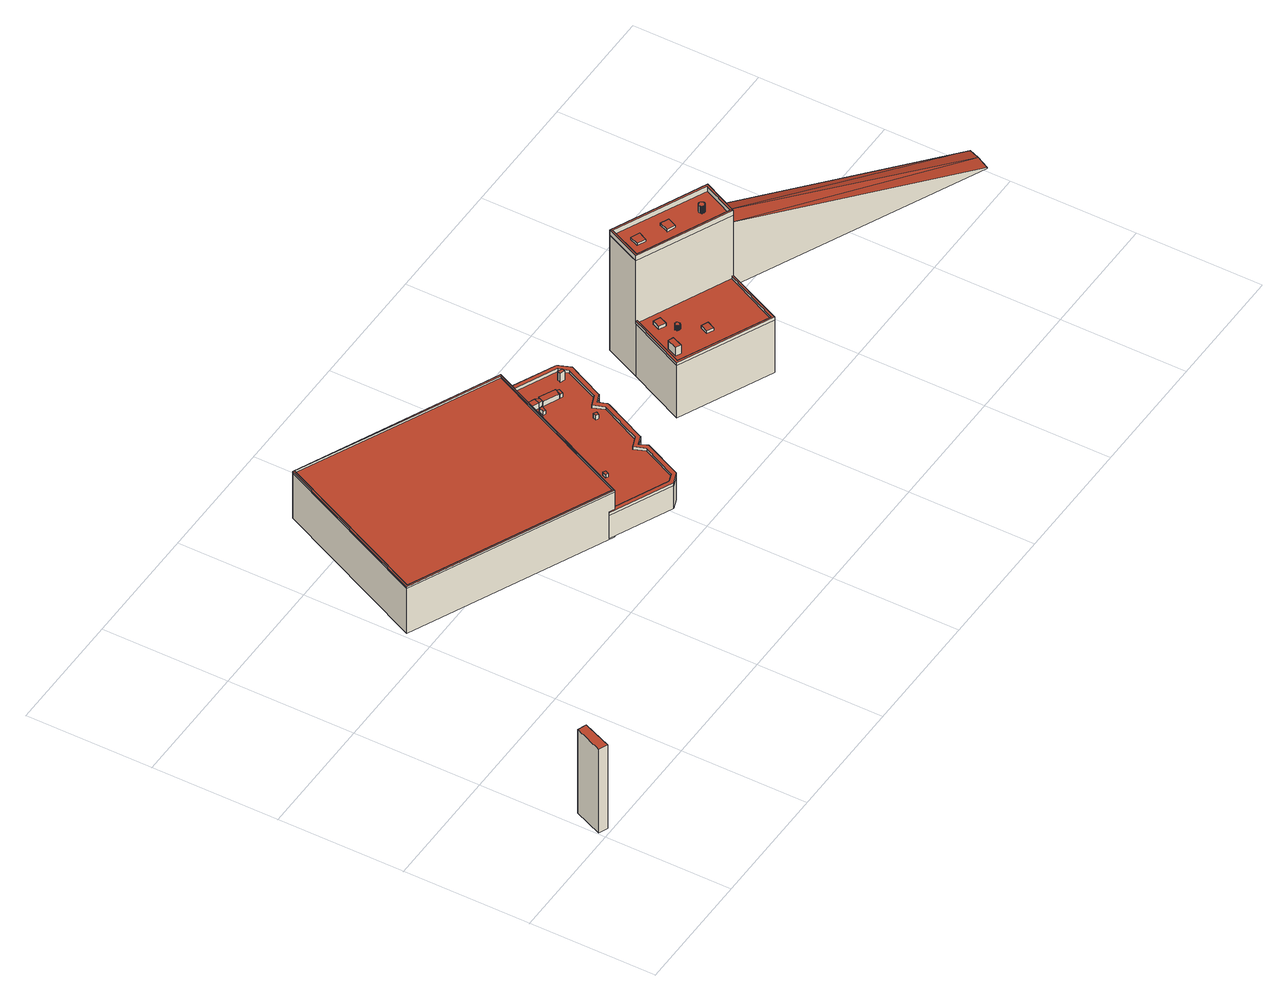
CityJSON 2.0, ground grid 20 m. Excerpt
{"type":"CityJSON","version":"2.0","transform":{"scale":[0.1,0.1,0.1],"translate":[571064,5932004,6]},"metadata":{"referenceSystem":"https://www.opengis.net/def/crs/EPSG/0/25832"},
"CityObjects":{
"building1":{"type":"Building","attributes":{"Grundfläche 2D":"7.445509","Grundhöhe NN":"6.038"},"geometry":[{"type":"Solid","lod":"3","boundaries":[[[[0,1,2,3]],[[4,5,3,2]],[[5,6,0,3]],[[6,7,1,0]],[[7,4,2,1]],[[7,6,5,4]]]],"semantics":{"surfaces":[{"type":"RoofSurface"},{"type":"WallSurface"},{"type":"GroundSurface"}],"values":[[0,1,1,1,1,2]]}}]},
"building2":{"type":"Building","attributes":{"Grundfläche 2D":"949.066733","Grundhöhe NN":"6.263"},"geometry":[{"type":"Solid","lod":"3","boundaries":[[[[8,9,10,11,12,13]],[[9,8,14,12,11,15]],[[16,17,18,19]],[[19,18,10,9]],[[18,17,11,10]],[[20,21,13,12]],[[21,22,8,13]],[[22,23,14,8]],[[23,20,12,14]],[[17,16,15,11]],[[9,15,16,19]],[[23,22,24,25]],[[20,23,25,26]],[[21,20,26,27]],[[22,21,27,24]],[[25,24,27,26]]]],"semantics":{"surfaces":[{"type":"RoofSurface"},{"type":"WallSurface"},{"type":"GroundSurface"}],"values":[[0,0,0,1,1,1,1,1,1,1,1,1,1,1,1,2]]}}]},
"building3":{"type":"Building","attributes":{"Grundfläche 2D":"304.745708","Grundhöhe NN":"6.768"},"children":["building3-1","building3-2","building3-3","building3-4","building3-5","building3-6","building3-7","building3-8"],"geometry":[{"type":"Solid","lod":"3","boundaries":[[[[28,29,30,31,32,33,34,35,36,37,38,39,40,41,42,43,44,45,46,47,48,49,50,51,52,53,54,55,56,57,58,59,60,61,62,63]],[[64,65,66,67,68,69,70,71,72,73,74,75,76]],[[66,77,41,40]],[[77,78,42,41]],[[78,79,43,42]],[[79,80,44,43]],[[80,81,82,46,45,44]],[[82,83,47,46]],[[83,84,48,47]],[[84,85,49,48]],[[85,86,87,88,52,51,50,49]],[[88,89,90,54,53,52]],[[90,91,55,54]],[[91,92,93,57,56,55]],[[93,94,95,59,58,57]],[[95,96,97,61,60,59]],[[97,98,62,61]],[[98,99,63,62]],[[99,65,28,63]],[[29,28,65,64]],[[30,29,64,76]],[[31,30,76,75]],[[75,74,32,31]],[[74,73,33,32]],[[34,33,73,72]],[[70,36,35,34,72,71]],[[70,69,37,36]],[[38,37,69,68]],[[39,38,68,67]],[[67,66,40,39]],[[98,97,100,101]],[[99,98,101,102]],[[77,66,65,99,102,103]],[[78,77,103,104]],[[79,78,104,105]],[[80,79,105,106]],[[107,82,81,80,106,108]],[[83,82,107,109]],[[84,83,109,110]],[[85,84,110,111]],[[112,113,88,87,86,85,111,114]],[[115,90,89,88,113,116]],[[91,90,115,117]],[[118,93,92,91,117,119]],[[120,95,94,93,118,121]],[[97,96,95,120,122,100]],[[113,112,114,111,110,109,107,108,106,105,104,103,102,101,100,122,120,121,118,119,117,115,116]]]],"semantics":{"surfaces":[{"type":"RoofSurface"},{"type":"WallSurface"},{"type":"GroundSurface"}],"values":[[0,0,1,1,1,1,1,1,1,1,1,1,1,1,1,1,1,1,1,1,1,1,1,1,1,1,1,1,1,1,1,1,1,1,1,1,1,1,1,1,1,1,1,1,1,1,2]]}}]},
"building3-1":{"type":"BuildingInstallation","parents":["building3"],"geometry":[{"type":"MultiSurface","lod":"3","boundaries":[[[123,124,125,126]],[[127,128,126,125]],[[128,129,123,126]],[[129,130,124,123]]],"semantics":{"surfaces":[{"type":"RoofSurface"},{"type":"WallSurface"}],"values":[0,1,1,1]}}]},
"building3-2":{"type":"BuildingInstallation","parents":["building3"],"geometry":[{"type":"MultiSurface","lod":"3","boundaries":[[[131,132,133,134,135]],[[136,137,138,133,132,131]],[[134,133,138,139]],[[139,140,135,134]],[[131,135,140,136]]],"semantics":{"surfaces":[{"type":"RoofSurface"},{"type":"WallSurface"}],"values":[0,1,1,1,1]}}]},
"building3-3":{"type":"BuildingInstallation","parents":["building3"],"geometry":[{"type":"MultiSurface","lod":"3","boundaries":[[[141,142,143,144]],[[144,143,145,146]],[[141,144,146,147]],[[142,141,147,148]],[[143,142,148,145]]],"semantics":{"surfaces":[{"type":"RoofSurface"},{"type":"WallSurface"}],"values":[0,1,1,1,1]}}]},
"building3-4":{"type":"BuildingInstallation","parents":["building3"],"geometry":[{"type":"MultiSurface","lod":"3","boundaries":[[[149,150,151,152,153]],[[154,155,149,153]],[[156,157,151,150]]],"semantics":{"surfaces":[{"type":"RoofSurface"},{"type":"WallSurface"}],"values":[0,1,1]}}]},
"building3-5":{"type":"BuildingInstallation","parents":["building3"],"geometry":[{"type":"MultiSurface","lod":"3","boundaries":[[[158,159,160,150,149,161,162,163,164]],[[165,166,156,150,160,159]],[[155,167,168,162,161,149]],[[168,127,163,162]],[[169,158,164,163,127,125,124,130]],[[169,165,159,158]]],"semantics":{"surfaces":[{"type":"RoofSurface"},{"type":"WallSurface"}],"values":[0,1,1,1,1,1]}}]},
"building3-6":{"type":"BuildingInstallation","parents":["building3"],"geometry":[{"type":"MultiSurface","lod":"3","boundaries":[[[170,171,172,173]],[[173,172,174,175]],[[170,173,175,176]],[[171,170,176,177]],[[172,171,177,174]]],"semantics":{"surfaces":[{"type":"RoofSurface"},{"type":"WallSurface"}],"values":[0,1,1,1,1]}}]},
"building3-7":{"type":"BuildingInstallation","parents":["building3"],"geometry":[{"type":"MultiSurface","lod":"3","boundaries":[[[178,179,180,181]],[[181,180,182,183]],[[178,181,183,184]],[[179,178,184,185]],[[180,179,185,182]]],"semantics":{"surfaces":[{"type":"RoofSurface"},{"type":"WallSurface"}],"values":[0,1,1,1,1]}}]},
"building3-8":{"type":"BuildingInstallation","parents":["building3"],"geometry":[{"type":"MultiSurface","lod":"3","boundaries":[[[153,152,151,186,187]],[[157,188,186,151]],[[187,186,188,189]],[[154,153,187,189]]],"semantics":{"surfaces":[{"type":"RoofSurface"},{"type":"WallSurface"}],"values":[0,1,1,1]}}]},
"building4":{"type":"Building","attributes":{"Grundfläche 2D":"337.179702","Grundhöhe NN":"6.990"},"children":["building4-1","building4-2","building4-3","building4-4","building4-5","building4-6","building4-7","building4-8","building4-9","building4-10","building4-11","building4-12"],"geometry":[{"type":"Solid","lod":"3","boundaries":[[[[190,191,192,193,194,195,196,197]],[[198,199,200,201]],[[202,203,204,205,206]],[[207,208,209,210,211,212]],[[213,214,192,191]],[[214,215,193,192]],[[215,216,194,193]],[[201,200,196,195]],[[197,196,200,199]],[[199,198,190,197]],[[202,206,217,218,213,191]],[[198,201,195,194,203,202,191,190]],[[219,220,210,221,204,203,194,216]],[[205,204,221,210,209,208,207,222,217,206]],[[214,213,218,223]],[[215,214,223,224]],[[216,215,224,219]],[[207,212,225,222]],[[211,210,220,226]],[[212,211,226,225]],[[218,217,222,225,226,220,219,224,223]]]],"semantics":{"surfaces":[{"type":"RoofSurface"},{"type":"WallSurface"},{"type":"GroundSurface"}],"values":[[0,0,0,0,1,1,1,1,1,1,1,1,1,1,1,1,1,1,1,1,2]]}}]},
"building4-1":{"type":"BuildingInstallation","parents":["building4"],"geometry":[{"type":"MultiSurface","lod":"3","boundaries":[[[227,228,229,230]],[[230,229,231,232]],[[227,230,232,233]],[[228,227,233,234]],[[229,228,234,231]]],"semantics":{"surfaces":[{"type":"RoofSurface"},{"type":"WallSurface"}],"values":[0,1,1,1,1]}}]},
"building4-2":{"type":"BuildingInstallation","parents":["building4"],"geometry":[{"type":"MultiSurface","lod":"3","boundaries":[[[235,236,237,238]],[[238,237,239,240]],[[235,238,240,241]],[[236,235,241,242]],[[237,236,242,239]]],"semantics":{"surfaces":[{"type":"RoofSurface"},{"type":"WallSurface"}],"values":[0,1,1,1,1]}}]},
"building4-3":{"type":"BuildingInstallation","parents":["building4"],"geometry":[{"type":"MultiSurface","lod":"3","boundaries":[[[243,244,245,246]],[[243,246,247,248]],[[246,245,249,247]],[[248,250,244,243]],[[250,249,245,244]]],"semantics":{"surfaces":[{"type":"RoofSurface"},{"type":"WallSurface"}],"values":[0,1,1,1,1]}}]},
"building4-4":{"type":"BuildingInstallation","parents":["building4"],"geometry":[{"type":"MultiSurface","lod":"3","boundaries":[[[251,252,253,254]],[[254,253,255,256]],[[256,257,251,254]],[[257,258,252,251]],[[253,252,258,255]]],"semantics":{"surfaces":[{"type":"RoofSurface"},{"type":"WallSurface"}],"values":[0,1,1,1,1]}}]},
"building4-5":{"type":"BuildingInstallation","parents":["building4"],"geometry":[{"type":"MultiSurface","lod":"3","boundaries":[[[259,260,261,262,263,264,265,266,267,268,269,270,271,272,273,274,275,276,277,278,279,280,281,282,283,284,285,286,287,288,289]],[[290,291,265,264]],[[291,292,266,265]],[[293,294,262,261]],[[294,295,263,262]],[[295,290,264,263]],[[292,296,267,266]],[[296,297,268,267]],[[269,268,297,298]],[[270,269,298,299]],[[299,300,271,270]],[[300,301,272,271]],[[301,302,273,272]],[[302,303,274,273]],[[303,304,275,274]],[[304,305,276,275]],[[305,306,277,276]],[[306,307,278,277]],[[307,308,279,278]],[[308,309,280,279]],[[309,310,281,280]],[[310,311,282,281]],[[311,312,283,282]],[[312,313,284,283]],[[313,314,285,284]],[[314,315,286,285]],[[315,316,287,286]],[[316,317,288,287]],[[317,318,289,288]],[[318,319,259,289]],[[319,320,260,259]],[[320,293,261,260]]],"semantics":{"surfaces":[{"type":"RoofSurface"},{"type":"WallSurface"}],"values":[0,1,1,1,1,1,1,1,1,1,1,1,1,1,1,1,1,1,1,1,1,1,1,1,1,1,1,1,1,1,1,1]}}]},
"building4-6":{"type":"BuildingInstallation","parents":["building4"],"geometry":[{"type":"MultiSurface","lod":"3","boundaries":[[[321,322,323,324,325,326]],[[327,328,323,322]],[[328,329,324,323]],[[203,204,326,325]],[[204,205,206,321,326]]],"semantics":{"surfaces":[{"type":"RoofSurface"},{"type":"WallSurface"}],"values":[0,1,1,1,1]}}]},
"building4-7":{"type":"BuildingInstallation","parents":["building4"],"geometry":[{"type":"MultiSurface","lod":"3","boundaries":[[[330,331,332,333]],[[333,332,334,335]],[[330,333,335,336]],[[336,337,331,330]],[[332,331,337,334]]],"semantics":{"surfaces":[{"type":"RoofSurface"},{"type":"WallSurface"}],"values":[0,1,1,1,1]}}]},
"building4-8":{"type":"BuildingInstallation","parents":["building4"],"geometry":[{"type":"MultiSurface","lod":"3","boundaries":[[[322,321,338,325,324,339]],[[206,202,338,321]],[[202,203,325,338]],[[339,324,329,340]],[[340,327,322,339]]],"semantics":{"surfaces":[{"type":"RoofSurface"},{"type":"WallSurface"}],"values":[0,1,1,1,1]}}]},
"building4-9":{"type":"BuildingInstallation","parents":["building4"],"geometry":[{"type":"MultiSurface","lod":"3","boundaries":[[[341,342,343,344]],[[345,346,344,343]],[[341,344,346,347]],[[347,348,342,341]],[[343,342,348,345]]],"semantics":{"surfaces":[{"type":"RoofSurface"},{"type":"WallSurface"}],"values":[0,1,1,1,1]}}]},
"building4-10":{"type":"BuildingInstallation","parents":["building4"],"geometry":[{"type":"MultiSurface","lod":"3","boundaries":[[[349,350,351,352,353,221,354,355]],[[208,350,349,207]],[[351,350,208,356]],[[356,357,352,351]],[[353,352,357,209]],[[210,221,353,209]],[[210,211,354,221]],[[211,212,355,354]],[[212,207,349,355]]],"semantics":{"surfaces":[{"type":"RoofSurface"},{"type":"WallSurface"}],"values":[0,1,1,1,1,1,1,1,1]}}]},
"building4-11":{"type":"BuildingInstallation","parents":["building4"],"geometry":[{"type":"MultiSurface","lod":"3","boundaries":[[[358,359,360,361,362,363,364,365,366,367,368,369,370,371,372,373,374,375,376,377,378,379,380,381,382,383,384,385,386]],[[387,388,358,386]],[[388,389,359,358]],[[390,387,386,385]],[[389,391,360,359]],[[391,392,361,360]],[[392,393,362,361]],[[393,394,363,362]],[[394,395,364,363]],[[395,396,365,364]],[[396,397,366,365]],[[397,398,367,366]],[[398,399,368,367]],[[399,400,369,368]],[[400,401,370,369]],[[401,402,371,370]],[[402,403,372,371]],[[403,404,373,372]],[[404,405,374,373]],[[405,406,375,374]],[[406,407,376,375]],[[407,408,377,376]],[[408,409,378,377]],[[409,410,379,378]],[[410,411,380,379]],[[411,412,381,380]],[[412,413,382,381]],[[413,414,383,382]],[[414,415,384,383]],[[415,390,385,384]]],"semantics":{"surfaces":[{"type":"RoofSurface"},{"type":"WallSurface"}],"values":[0,1,1,1,1,1,1,1,1,1,1,1,1,1,1,1,1,1,1,1,1,1,1,1,1,1,1,1,1,1]}}]},
"building4-12":{"type":"BuildingInstallation","parents":["building4"],"geometry":[{"type":"MultiSurface","lod":"3","boundaries":[[[416,417,418]],[[419,418,420]],[[416,418,419]],[[419,420,421]],[[418,417,422,423,420]],[[421,420,423,424]],[[416,419,421,424,425]],[[417,416,425,422]],[[423,422,425,424]]],"semantics":{"surfaces":[{"type":"RoofSurface"},{"type":"WallSurface"},{"type":"OuterCeilingSurface"}],"values":[0,0,0,0,1,1,1,1,2]}}]}
},
"vertices":[
[36,52,156],[22,57,156],[3,12,156],[17,6,156],[3,12,0],[17,6,0],[36,52,0],[22,57,0],
[515,295,90],[515,298,90],[208,440,90],[323,688,90],[321,690,90],[205,439,90],[632,547,90],[629,545,90],[629,545,87],[323,688,87],[208,440,87],[515,298,87],[321,690,87],[205,439,87],[515,295,87],[632,547,87],[515,295,3],[632,547,3],[321,690,3],[205,439,3],
[630,543,56],[713,505,56],[718,490,56],[693,435,56],[675,428,56],[682,410,56],[651,345,56],[639,340,56],[633,338,56],[640,320,56],[614,265,56],[600,260,56],[517,298,56],[515,295,56],[506,299,56],[504,297,56],[600,253,56],[617,259,56],[619,260,56],[647,321,56],[641,334,56],[656,339,56],[657,342,56],[688,408,56],[689,411,56],[688,413,56],[684,425,56],[698,430,56],[699,432,56],[726,490,56],[719,507,56],[718,510,56],[716,511,56],[625,553,56],[624,550,56],[632,547,56],[713,505,51],[630,543,51],[517,298,51],[600,260,51],[614,265,51],[640,320,51],[633,338,51],[639,340,51],[651,345,51],[682,410,51],[675,428,51],[693,435,51],[718,490,51],[515,295,51],[506,299,51],[504,297,51],[600,253,51],[617,259,51],[619,260,51],[647,321,51],[641,334,51],[656,339,51],[657,342,51],[688,408,51],[689,411,51],[688,413,51],[684,425,51],[698,430,51],[699,432,51],[726,490,51],[719,507,51],[718,510,51],[716,511,51],[625,553,51],[624,550,51],[632,547,51],[625,553,8],[624,550,8],[632,547,8],[515,295,8],[506,299,8],[504,297,8],[600,253,8],[619,260,8],[617,259,8],[647,321,8],[641,334,8],[656,339,8],[688,408,8],[689,411,8],[657,342,8],[684,425,8],[688,413,8],[698,430,8],[726,490,8],[699,432,8],[718,510,8],[719,507,8],[716,511,8],
[677,481,58],[672,484,58],[668,475,58],[673,473,58],[668,475,51],[673,473,51],[677,481,51],[672,484,51],
[636,483,58],[635,484,58],[631,485,58],[628,477,58],[632,475,58],[636,483,51],[635,484,51],[631,485,51],[628,477,51],[632,475,51],
[703,488,68],[705,493,68],[698,496,68],[696,491,68],[698,496,51],[696,491,51],[703,488,51],[705,493,51],
[644,488,60],[646,493,60],[641,498,61],[640,496,61],[637,489,61],[637,489,51],[644,488,51],[646,493,51],[641,498,51],
[673,484,60],[648,496,60],[647,495,60],[643,487,60],[643,486,60],[668,475,60],[672,484,60],[648,496,51],[647,495,51],[643,487,51],[643,486,51],[673,484,51],
[565,340,57],[569,338,57],[572,344,57],[568,346,57],[572,344,51],[568,346,51],[565,340,51],[569,338,51],
[657,411,59],[661,409,59],[664,414,59],[659,416,59],[664,414,51],[659,416,51],[657,411,51],[661,409,51],
[620,506,61],[617,498,61],[620,506,51],[617,498,51],
[799,431,113],[797,432,113],[755,341,113],[901,274,113],[943,365,113],[941,366,113],[899,278,113],[759,343,113],[799,431,108],[759,343,108],[899,278,108],[941,366,108],[797,432,225],[943,365,225],[970,422,225],[862,471,225],[823,489,225],[862,471,109],[865,470,109],[967,423,109],[970,422,109],[996,478,109],[888,528,109],[797,432,108],[755,341,108],[901,274,108],[943,365,108],[823,489,10],[797,432,10],[943,365,10],[970,422,10],[970,422,114],[862,471,10],[755,341,10],[901,274,10],[888,528,10],[996,478,10],
[830,339,113],[840,334,113],[846,346,113],[835,351,113],[846,346,108],[835,351,108],[830,339,108],[840,334,108],
[770,352,124],[778,348,124],[785,365,124],[777,368,124],[785,365,108],[777,368,108],[770,352,108],[778,348,108],
[808,411,114],[803,399,114],[814,394,114],[819,406,114],[819,406,108],[808,411,108],[814,394,108],[803,399,108],
[882,420,229],[888,434,229],[875,440,229],[869,425,229],[875,440,225],[869,425,225],[882,420,225],[888,434,225],
[928,401,238],[929,401,238],[930,402,238],[931,402,238],[931,403,238],[932,403,238],[932,404,238],[933,404,238],[933,405,238],[933,406,238],[933,407,238],[932,408,238],[932,409,238],[931,410,238],[930,410,238],[929,411,238],[928,411,238],[927,411,238],[927,410,238],[926,410,238],[925,409,238],[924,408,238],[924,407,238],[924,406,238],[924,405,238],[924,404,238],[924,403,238],[925,403,238],[926,402,238],[927,402,238],[927,401,238],[932,403,225],[932,404,225],[933,404,225],[930,402,225],[931,402,225],[931,403,225],[933,405,225],[933,406,225],[933,407,225],[932,408,225],[932,409,225],[931,410,225],[930,410,225],[929,411,225],[928,411,225],[927,411,225],[927,410,225],[926,410,225],[925,409,225],[924,408,225],[924,407,225],[924,406,225],[924,405,225],[924,404,225],[924,403,225],[925,403,225],[926,402,225],[927,402,225],[927,401,225],[928,401,225],[929,401,225],
[823,489,234],[825,485,234],[966,420,234],[942,369,234],[943,365,234],[970,422,234],[825,485,225],[966,420,225],[942,369,225],
[837,440,229],[844,454,229],[830,460,229],[824,446,229],[830,460,225],[824,446,225],[837,440,225],[844,454,225],
[797,432,234],[801,433,234],[801,433,225],
[941,442,119],[944,448,119],[931,453,119],[929,448,119],[931,453,109],[929,448,109],[941,442,109],[944,448,109],
[862,471,114],[865,470,114],[890,524,114],[993,477,114],[967,423,114],[996,478,114],[888,528,114],[890,524,109],[993,477,109],
[820,376,117],[821,376,117],[821,377,117],[821,378,117],[821,379,117],[821,380,117],[820,380,117],[820,381,117],[819,381,117],[818,381,117],[818,382,117],[817,382,117],[817,381,117],[816,381,117],[815,381,117],[815,380,117],[814,380,117],[814,379,117],[814,378,117],[814,377,117],[814,376,117],[815,376,117],[815,375,117],[816,375,117],[817,374,117],[818,374,117],[819,374,117],[819,375,117],[820,375,117],[820,375,108],[820,376,108],[821,376,108],[819,375,108],[821,377,108],[821,378,108],[821,379,108],[821,380,108],[820,380,108],[820,381,108],[819,381,108],[818,381,108],[818,382,108],[817,382,108],[817,381,108],[816,381,108],[815,381,108],[815,380,108],[814,380,108],[814,379,108],[814,378,108],[814,377,108],[814,376,108],[815,376,108],[815,375,108],[816,375,108],[817,374,108],[818,374,108],[819,374,108],
[1349,233,83],[965,412,202],[957,394,207],[1340,215,86],[948,375,202],[1332,196,83],[965,412,81],[948,375,81],[1332,196,81],[1349,233,81]
]}
